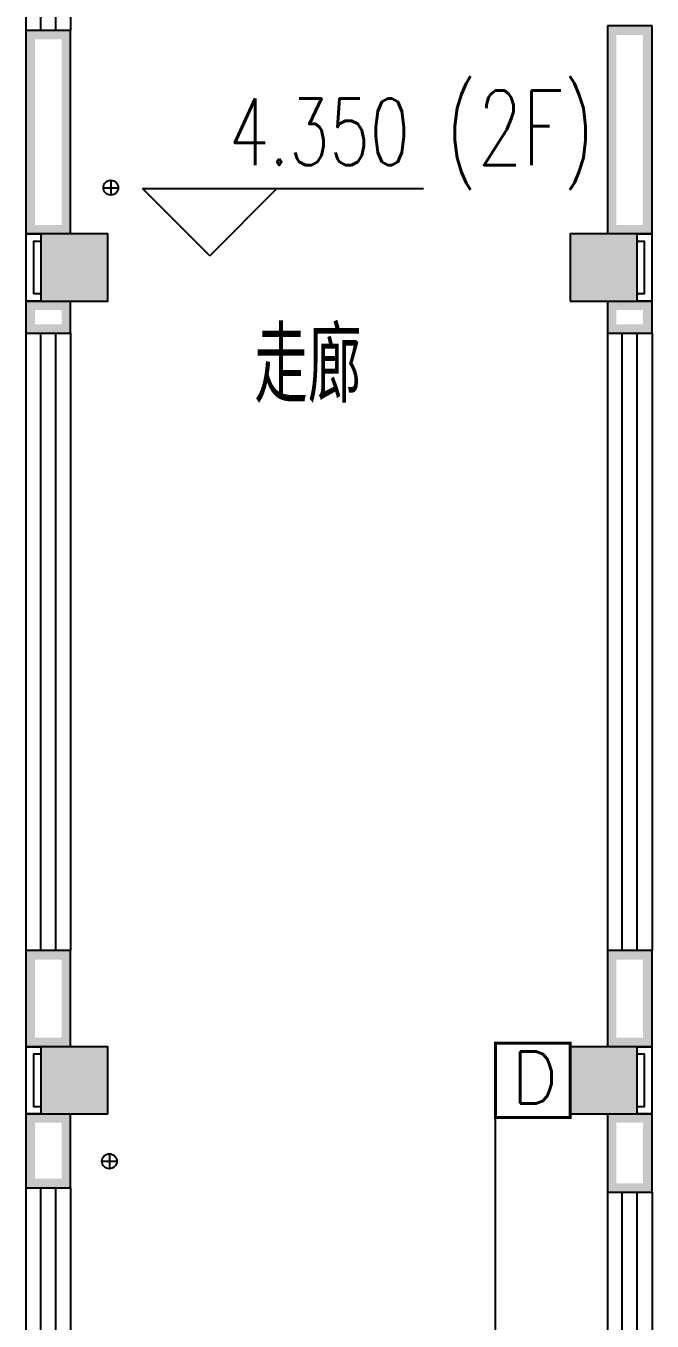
# Model space of a CAD drawing. Extents: x 101023 to 279373, y -114511 to 293844.
# Drawn here: x 135030 to 139230, y 120974 to 129658 of the extents above; entities that cross this region are included whole.
import ezdxf
from ezdxf.enums import TextEntityAlignment as Align

# ---------------------------------------------------------------- set-up
doc = ezdxf.new("R2010")
doc.units = 0
doc.header["$LTSCALE"] = 1000
doc.header["$MEASUREMENT"] = 0
for name, color, linetype in [('COLUMN', 2, 'Continuous'), ('DIM_ELEV', 3, 'Continuous'), ('EQUIP-消防', 3, 'Continuous'), ('PUB_HATCH', 8, 'Continuous'), ('PUB_TEXT', 7, 'Continuous'), ('PUB_WALL', 2, 'Continuous'), ('STAIR', 2, 'Continuous'), ('WALL', 2, 'Continuous'), ('WINDOW', 2, 'Continuous'), ('WIRE-照明', 6, 'Continuous'), ('排水', 153, 'Continuous')]:
    doc.layers.add(name, color=color, linetype=linetype)
doc.styles.add('_TCH_DIM', font='simplex.shx', dxfattribs={"bigfont": 'gbcbig.shx'})
doc.styles.get("Standard").update_dxf_attribs({"font": 'simplex.shx', "width": 0.8, "bigfont": 'gbcbig.shx'})

# ---------------------------------------------------------------- blocks, each defined once
blk = doc.blocks.new('ng')
at = {"layer": '排水'}
for p, q in [((345991.3, 781357.8), (346091.3, 781357.8)), ((346041.3, 781407.8), (346041.3, 781307.8))]:
    blk.add_line(p, q, dxfattribs=at)
blk.add_circle((346041.3, 781357.8), 50, dxfattribs=at)
blk = doc.blocks.new('雨水管2')
at = {"layer": '排水'}
for p in [(590886.3, 64319.4), (590876.8, 57791.4)]:
    blk.add_blockref('ng', p, dxfattribs=at)
blk = doc.blocks.new('$WINLIB2D$00000001')
at = {"color": 0}
for points in [[(-0.5, 0.5), (-0.5, -0.5)], [(-0.5, 0.5), (0.5, 0.5)], [(0.5, -0.5), (0.5, 0.5)], [(0.5, 0.1667), (-0.5, 0.1667)], [(0.5, -0.1667), (-0.5, -0.1667)], [(-0.5, -0.5), (0.5, -0.5)]]:
    blk.add_lwpolyline(points, dxfattribs=at)
blk = doc.blocks.new('_FZH')
blk.add_lwpolyline([(-0.5, -0.5), (0.5, -0.5), (0.5, 0.5), (-0.5, 0.5)], close=True)
at = {"layer": 'PUB_HATCH'}
blk.add_solid([(-0.5, -0.5), (0.5, -0.5), (-0.5, 0.5), (0.5, 0.5)], dxfattribs=at)
blk = doc.blocks.new('A$C54854E18')
at = {"layer": 'PUB_WALL'}
for points in [[(19050, 82345.5), (18750, 82345.5), (18810, 82285.5), (18990, 82285.5)], [(18750, 82345.5), (18750, 80980.5), (18810, 81040.5), (18810, 82285.5)], [(19050, 80980.5), (19050, 82345.5), (18990, 82285.5), (18990, 81040.5)], [(22950, 82375.5), (22650, 82375.5), (22710, 82315.5), (22890, 82315.5)], [(22650, 82375.5), (22650, 80980.5), (22710, 81040.5), (22710, 82315.5)], [(22950, 80980.5), (22950, 82375.5), (22890, 82315.5), (22890, 81040.5)], [(18750, 80980.5), (19050, 80980.5), (18990, 81040.5), (18810, 81040.5)], [(22650, 80980.5), (22950, 80980.5), (22890, 81040.5), (22710, 81040.5)], [(19300, 80980.5), (18850, 80980.5), (18910, 80920.5), (19240, 80920.5)], [(18850, 80980.5), (18850, 80530.5), (18910, 80590.5), (18910, 80920.5)], [(19300, 80530.5), (19300, 80980.5), (19240, 80920.5), (19240, 80590.5)], [(22850, 80980.5), (22400, 80980.5), (22460, 80920.5), (22790, 80920.5)], [(22400, 80980.5), (22400, 80530.5), (22460, 80590.5), (22460, 80920.5)], [(22850, 80530.5), (22850, 80980.5), (22790, 80920.5), (22790, 80590.5)], [(18750, 80530.5), (18750, 80315.5), (18810, 80375.5), (18810, 80470.5)], [(19050, 80530.5), (18750, 80530.5), (18810, 80470.5), (18990, 80470.5)], [(18850, 80530.5), (19300, 80530.5), (19240, 80590.5), (18910, 80590.5)], [(19050, 80315.5), (19050, 80530.5), (18990, 80470.5), (18990, 80375.5)], [(22400, 80530.5), (22850, 80530.5), (22790, 80590.5), (22460, 80590.5)], [(22650, 80530.5), (22650, 80315.5), (22710, 80375.5), (22710, 80470.5)], [(22950, 80530.5), (22650, 80530.5), (22710, 80470.5), (22890, 80470.5)], [(22950, 80315.5), (22950, 80530.5), (22890, 80470.5), (22890, 80375.5)], [(18750, 80315.5), (19050, 80315.5), (18990, 80375.5), (18810, 80375.5)], [(22650, 80315.5), (22950, 80315.5), (22890, 80375.5), (22710, 80375.5)], [(19050, 76175.5), (18750, 76175.5), (18810, 76115.5), (18990, 76115.5)], [(18750, 76175.5), (18750, 75530.5), (18810, 75590.5), (18810, 76115.5)], [(19050, 75530.5), (19050, 76175.5), (18990, 76115.5), (18990, 75590.5)], [(22950, 76175.5), (22650, 76175.5), (22710, 76115.5), (22890, 76115.5)], [(22650, 76175.5), (22650, 75530.5), (22710, 75590.5), (22710, 76115.5)], [(22950, 75530.5), (22950, 76175.5), (22890, 76115.5), (22890, 75590.5)], [(18750, 75530.5), (19050, 75530.5), (18990, 75590.5), (18810, 75590.5)], [(22650, 75530.5), (22950, 75530.5), (22890, 75590.5), (22710, 75590.5)], [(19300, 75530.5), (18850, 75530.5), (18910, 75470.5), (19240, 75470.5)], [(18850, 75530.5), (18850, 75080.5), (18910, 75140.5), (18910, 75470.5)], [(19300, 75080.5), (19300, 75530.5), (19240, 75470.5), (19240, 75140.5)], [(22850, 75530.5), (22400, 75530.5), (22460, 75470.5), (22790, 75470.5)], [(22400, 75530.5), (22400, 75080.5), (22460, 75140.5), (22460, 75470.5)], [(22850, 75080.5), (22850, 75530.5), (22790, 75470.5), (22790, 75140.5)], [(18850, 75080.5), (19300, 75080.5), (19240, 75140.5), (18910, 75140.5)], [(22400, 75080.5), (22850, 75080.5), (22790, 75140.5), (22460, 75140.5)], [(18750, 75080.5), (18750, 74585.5), (18810, 74645.5), (18810, 75020.5)], [(19050, 75080.5), (18750, 75080.5), (18810, 75020.5), (18990, 75020.5)], [(19050, 74585.5), (19050, 75080.5), (18990, 75020.5), (18990, 74645.5)], [(22650, 75080.5), (22650, 74555.5), (22710, 74615.5), (22710, 75020.5)], [(22950, 75080.5), (22650, 75080.5), (22710, 75020.5), (22890, 75020.5)], [(22950, 74555.5), (22950, 75080.5), (22890, 75020.5), (22890, 74615.5)], [(18750, 74585.5), (19050, 74585.5), (18990, 74645.5), (18810, 74645.5)], [(22650, 74555.5), (22950, 74555.5), (22890, 74615.5), (22710, 74615.5)]]:
    blk.add_hatch(color=256, dxfattribs=at).paths.add_polyline_path(points)
for points in [[(18850, 80980.5), (18750, 80980.5), (18750, 80530.5), (18850, 80530.5)], [(22850, 80530.5), (22950, 80530.5), (22950, 80980.5), (22850, 80980.5)], [(18850, 80930.5), (18800, 80930.5), (18800, 80580.5), (18850, 80580.5)], [(22850, 80580.5), (22900, 80580.5), (22900, 80930.5), (22850, 80930.5)], [(18850, 75530.5), (18750, 75530.5), (18750, 75080.5), (18850, 75080.5)], [(18850, 75480.5), (18800, 75480.5), (18800, 75130.5), (18850, 75130.5)], [(22850, 75080.5), (22950, 75080.5), (22950, 75530.5), (22850, 75530.5)], [(22850, 75130.5), (22900, 75130.5), (22900, 75480.5), (22850, 75480.5)]]:
    blk.add_lwpolyline(points)
at = {"layer": 'DIM_ELEV'}
for p, q in [((19982.9, 80834.7), (19532.9, 81284.7)), ((19532.9, 81284.7), (21416.3, 81284.7)), ((19982.9, 80834.7), (20432.9, 81284.7))]:
    blk.add_line(p, q, dxfattribs=at)
at = {"layer": 'WALL'}
for p, q in [((19050, 82345.5), (18750, 82345.5)), ((18750, 82345.5), (18750, 80980.5)), ((19050, 80980.5), (19050, 82345.5)), ((22950, 82375.5), (22650, 82375.5)), ((22650, 82375.5), (22650, 80980.5)), ((22950, 80980.5), (22950, 82375.5)), ((18750, 80980.5), (18850, 80980.5)), ((22850, 80980.5), (22950, 80980.5)), ((18750, 80530.5), (18750, 80315.5)), ((18850, 80530.5), (18750, 80530.5)), ((19050, 80315.5), (19050, 80530.5)), ((22650, 80530.5), (22650, 80315.5)), ((22950, 80530.5), (22850, 80530.5)), ((22950, 80315.5), (22950, 80530.5)), ((18750, 80315.5), (19050, 80315.5)), ((22650, 80315.5), (22950, 80315.5)), ((19050, 76175.5), (18750, 76175.5)), ((18750, 76175.5), (18750, 75530.5)), ((19050, 75530.5), (19050, 76175.5)), ((22950, 76175.5), (22650, 76175.5)), ((22650, 76175.5), (22650, 75530.5)), ((22950, 75530.5), (22950, 76175.5)), ((18750, 75530.5), (18850, 75530.5)), ((22850, 75530.5), (22950, 75530.5)), ((18750, 75080.5), (18750, 74585.5)), ((18850, 75080.5), (18750, 75080.5)), ((19050, 74585.5), (19050, 75080.5)), ((22650, 75080.5), (22650, 74555.5)), ((22950, 75080.5), (22850, 75080.5)), ((22950, 74555.5), (22950, 75080.5)), ((18750, 74585.5), (19050, 74585.5)), ((22650, 74555.5), (22950, 74555.5))]:
    blk.add_line(p, q, dxfattribs=at)
blk.add_blockref('雨水管2', (-917608.2, -764386.5))
at = {"layer": 'COLUMN'}
for p, xscale, yscale, zscale, rotation in [((19075, 80755.5), 449.9999995146645, 450.0000003768364, 450.0000003768364, 359.9999999772178), ((22625, 80755.5), 449.9999995146645, 450.0000003768364, 450.0000003768364, 359.9999999772178), ((19075, 75305.5), 449.9999998612329, 449.9999999998836, 449.9999999998836, 8.87865302538905e-09), ((22625, 75305.5), 449.9999998612329, 449.9999999998836, 449.9999999998836, 8.87865302538905e-09)]:
    blk.add_blockref('_FZH', p, dxfattribs=dict(at, xscale=xscale, yscale=yscale, zscale=zscale, rotation=rotation))
at = {"layer": 'WINDOW', "yscale": 300, "rotation": 90}
for p, xscale, zscale in [((18900, 83545.5), -2400, 2400), ((18900, 78245.5), -4140, 4140), ((22800, 78245.5), -4140, 4140), ((18900, 72515.5), -4140, 4140), ((22800, 72485.5), -4140, 4140)]:
    blk.add_blockref('$WINLIB2D$00000001', p, dxfattribs=dict(at, xscale=xscale, zscale=zscale))
at = {"layer": 'DIM_ELEV', "color": 7, "style": '_TCH_DIM', "width": 0.705882}
blk.add_text('4.350', height=446.25, dxfattribs=at).set_placement((20111.3, 81442.2))
at = {"layer": 'PUB_TEXT', "style": '_TCH_DIM', "width": 0.705882}
blk.add_text('(2F)', height=500, dxfattribs=at).set_placement((21566.3, 81442.2))
at = {"layer": 'PUB_TEXT'}
blk.add_text('走廊', height=500, dxfattribs=at).set_placement((20281.4, 79849.4))
blk = doc.blocks.new('$equip$00002755')
for p, q in [((0.5, 0.5), (-0.5, 0.5)), ((-0.5, 0.5), (-0.5, -0.5)), ((0.5, -0.5), (0.5, 0.5)), ((-0.5, -0.5), (0.5, -0.5))]:
    blk.add_line(p, q)
at = {"const_width": 0.04}
blk.add_lwpolyline([(-0.5, 0.5), (0.5, 0.5), (0.5, -0.5), (-0.5, -0.5), (-0.5, 0.5), (0.5, 0.5)], dxfattribs=at)
for p in [(0, 0.5), (-0.5, 0), (0.5, 0), (-0.027, -0.5)]:
    blk.add_point(p)
at = {"color": 7}
blk.add_attdef('$TEXT$', text='', height=0.4, dxfattribs=at).set_placement((0.026, -0.008), align=Align.MIDDLE_CENTER)
at = {"color": 7, "flags": 1}
for tag, height, p in [('A', 0.00002, (0, 0)), ('B', 0.4, (0.755, -0.254))]:
    blk.add_attdef(tag, text='', height=height, dxfattribs=at).set_placement(p, align=Align.MIDDLE_CENTER)

msp = doc.modelspace()

# ---------------------------------------------------------------- linework, layer by layer
at = {"layer": 'WIRE-照明'}
msp.add_line((138179.6, 111322), (138179.6, 122338.2), dxfattribs=at)

# ---------------------------------------------------------------- block references
at = {"layer": 'EQUIP-消防', "ltscale": 5}
ref = msp.add_blockref('$equip$00002755', (138429.6, 122588.2), dxfattribs=dict(at, xscale=500, yscale=500, zscale=500))
ref.add_attrib('$TEXT$', 'D', dxfattribs={"layer": '0', "color": 7, "height": 350}).set_placement((138442.5, 122607), align=Align.MIDDLE_CENTER)
at = {"layer": 'STAIR'}
msp.add_blockref('A$C54854E18', (116279.6, 47282.7), dxfattribs=at)

doc.saveas('drawing.dxf')
